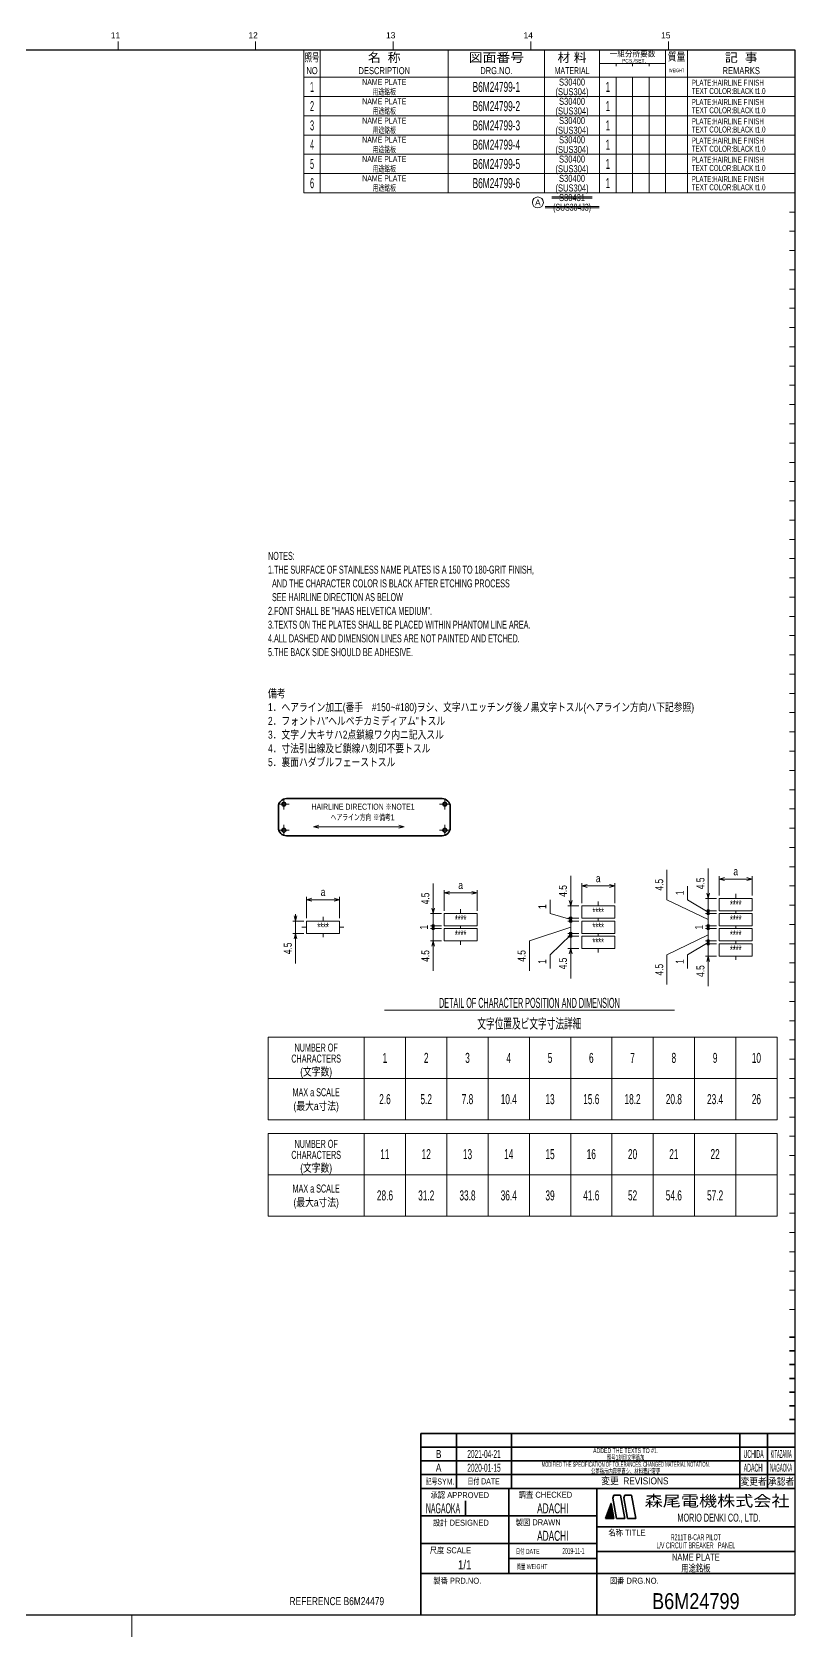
# Model space of a CAD drawing. Header units: millimetres. Extents: x 10 to 832, y 7 to 590.
# Drawn here: x 554 to 832, y 7 to 590 of the extents above; entities that cross this region are included whole.
import ezdxf
from ezdxf.enums import TextEntityAlignment as Align

# ---------------------------------------------------------------- set-up
doc = ezdxf.new("R2010")
doc.units = ezdxf.units.MM
doc.linetypes.add('DASHDOT', pattern=[25.3, 12.7, -6.3, 0, -6.3])
doc.linetypes.add('DIVIDE', pattern=[31.6, 12.7, -6.3, 0, -6.3, 0, -6.3])
for name, color, linetype in [('GR1_05', 7, 'Continuous'), ('図面枠B6M', 7, 'Continuous'), ('表題、部品表_01', 7, 'Continuous'), ('表題、部品表_02', 7, 'Continuous'), ('表題、部品表_03', 7, 'Continuous')]:
    doc.layers.add(name, color=color, linetype=linetype)
doc.styles.add('HG丸ｺﾞｼｯｸM-PRO', font='')
doc.styles.get('HG丸ｺﾞｼｯｸM-PRO').set_extended_font_data('HG丸ｺﾞｼｯｸM-PRO')

# ---------------------------------------------------------------- blocks, each defined once
blk = doc.blocks.new('BLKF023')
at = {"layer": '図面枠B6M', "color": 2, "linetype": 'Continuous', "lineweight": 25}
for p, q in [((35.5, 584), (831.5, 584)), ((831.5, 584), (831.5, 15)), ((9.5, 15), (831.5, 15))]:
    blk.add_line(p, q, dxfattribs=at)
at = {"layer": '図面枠B6M', "color": 4, "linetype": 'Continuous', "lineweight": 13}
for p, q in [((585.5, 587), (585.5, 584)), ((635.5, 587), (635.5, 584)), ((685.5, 587), (685.5, 584)), ((735.5, 587), (735.5, 584)), ((785.5, 587), (785.5, 584)), ((829.5, 567), (831.5, 567)), ((829.5, 560), (831.5, 560)), ((829.5, 553), (831.5, 553)), ((829.5, 546), (831.5, 546)), ((829.5, 539), (831.5, 539)), ((829.5, 532), (831.5, 532)), ((829.5, 525), (831.5, 525)), ((829.5, 518), (831.5, 518)), ((829.5, 511), (831.5, 511)), ((829.5, 504), (831.5, 504)), ((829.5, 497), (831.5, 497)), ((829.5, 490), (831.5, 490)), ((829.5, 483), (831.5, 483)), ((829.5, 476), (831.5, 476)), ((829.5, 469), (831.5, 469)), ((829.5, 462), (831.5, 462)), ((829.5, 455), (831.5, 455)), ((829.5, 448), (831.5, 448)), ((829.5, 441), (831.5, 441)), ((829.5, 434), (831.5, 434)), ((829.5, 427), (831.5, 427)), ((829.5, 420), (831.5, 420)), ((829.5, 413), (831.5, 413)), ((829.5, 406), (831.5, 406)), ((829.5, 399), (831.5, 399)), ((829.5, 392), (831.5, 392)), ((829.5, 385), (831.5, 385)), ((829.5, 378), (831.5, 378)), ((829.5, 371), (831.5, 371)), ((829.5, 364), (831.5, 364)), ((829.5, 357), (831.5, 357)), ((829.5, 350), (831.5, 350)), ((829.5, 343), (831.5, 343)), ((829.5, 336), (831.5, 336)), ((829.5, 329), (831.5, 329)), ((829.5, 322), (831.5, 322)), ((829.5, 315), (831.5, 315)), ((829.5, 308), (831.5, 308)), ((829.5, 301), (831.5, 301)), ((829.5, 294), (831.5, 294)), ((829.5, 287), (831.5, 287)), ((829.5, 280), (831.5, 280)), ((829.5, 273), (831.5, 273)), ((829.5, 266), (831.5, 266)), ((829.5, 259), (831.5, 259)), ((829.5, 252), (831.5, 252)), ((829.5, 245), (831.5, 245)), ((829.5, 238), (831.5, 238)), ((829.5, 231), (831.5, 231)), ((829.5, 224), (831.5, 224)), ((829.5, 217), (831.5, 217)), ((829.5, 210), (831.5, 210)), ((829.5, 203), (831.5, 203)), ((829.5, 196), (831.5, 196)), ((829.5, 189), (831.5, 189)), ((829.5, 182), (831.5, 182)), ((829.5, 175), (831.5, 175)), ((829.5, 168), (831.5, 168)), ((829.5, 161), (831.5, 161)), ((829.5, 154), (831.5, 154)), ((829.5, 147), (831.5, 147)), ((829.5, 140), (831.5, 140)), ((829.5, 133), (831.5, 133)), ((829.5, 126), (831.5, 126)), ((590.5, 7), (590.5, 15))]:
    blk.add_line(p, q, dxfattribs=at)
at = {"layer": '図面枠B6M', "color": 3, "linetype": 'Continuous', "lineweight": 35}
for p, q in [((831.5, 116), (829.5, 116)), ((831.5, 111), (829.5, 111)), ((831.5, 106), (829.5, 106)), ((831.5, 101), (829.5, 101)), ((831.5, 96), (829.5, 96)), ((831.5, 91), (829.5, 91)), ((831.5, 86), (829.5, 86)), ((695.5, 81), (831.5, 81)), ((695.5, 81), (695.5, 15)), ((695.5, 76), (831.5, 76)), ((708.5, 81), (708.5, 61)), ((728.5, 61), (728.5, 81)), ((811.5, 81), (811.5, 61)), ((821.5, 81), (821.5, 61)), ((695.5, 71), (831.5, 71)), ((695.5, 66), (831.5, 66)), ((695.5, 61), (831.5, 61)), ((727.5, 61), (727.5, 30)), ((759.5, 61), (759.5, 15)), ((765.34, 57.4), (765.73, 58.5)), ((765.73, 58.5), (768.14, 58.5)), ((769.64, 50), (768.14, 58.5)), ((769.68, 58.5), (769.32, 57.51)), ((769.68, 58.5), (772.14, 58.5)), ((773.64, 50), (772.14, 58.5)), ((711.73, 56.5), (711.73, 51)), ((762.64, 50), (764.66, 55.55)), ((762.66, 50), (765.19, 52.53)), ((762.71, 50.19), (765.17, 52.65)), ((762.79, 50.41), (765.15, 52.77)), ((762.87, 50.64), (765.13, 52.89)), ((762.95, 50.86), (765.11, 53.01)), ((763.04, 51.08), (765.09, 53.13)), ((763.12, 51.3), (765.07, 53.25)), ((763.2, 51.53), (765.05, 53.37)), ((763.28, 51.75), (765.02, 53.49)), ((763.36, 51.97), (765, 53.61)), ((763.44, 52.19), (764.98, 53.73)), ((763.52, 52.42), (764.96, 53.86)), ((763.6, 52.64), (764.94, 53.98)), ((763.68, 52.86), (764.92, 54.1)), ((763.76, 53.08), (764.9, 54.22)), ((763.84, 53.31), (764.88, 54.34)), ((763.93, 53.53), (764.85, 54.46)), ((764.01, 53.75), (764.83, 54.58)), ((764.09, 53.97), (764.81, 54.7)), ((764.17, 54.19), (764.79, 54.82)), ((764.25, 54.42), (764.77, 54.94)), ((764.33, 54.64), (764.75, 55.06)), ((764.41, 54.86), (764.73, 55.18)), ((764.49, 55.08), (764.71, 55.3)), ((764.57, 55.31), (764.68, 55.42)), ((764.65, 55.53), (764.66, 55.54)), ((765.64, 50), (764.66, 55.55)), ((766.64, 50), (765.34, 57.4)), ((770.64, 50), (769.32, 57.51)), ((695.5, 51), (759.5, 51)), ((759.5, 47), (831.5, 47)), ((762.64, 50), (765.64, 50)), ((762.8, 50), (765.21, 52.41)), ((762.94, 50), (765.24, 52.29)), ((763.08, 50), (765.26, 52.17)), ((763.22, 50), (765.28, 52.05)), ((763.36, 50), (765.3, 51.93)), ((763.51, 50), (765.32, 51.81)), ((763.65, 50), (765.34, 51.69)), ((763.79, 50), (765.36, 51.57)), ((763.93, 50), (765.38, 51.45)), ((764.07, 50), (765.41, 51.33)), ((764.21, 50), (765.43, 51.21)), ((764.35, 50), (765.45, 51.09)), ((764.5, 50), (765.47, 50.97)), ((764.64, 50), (765.49, 50.85)), ((764.78, 50), (765.51, 50.73)), ((764.92, 50), (765.53, 50.61)), ((765.06, 50), (765.55, 50.49)), ((765.2, 50), (765.58, 50.37)), ((765.34, 50), (765.6, 50.25)), ((765.49, 50), (765.62, 50.13)), ((765.63, 50), (765.64, 50.01)), ((766.64, 50), (769.64, 50)), ((770.64, 50), (773.64, 50)), ((695.5, 41), (759.5, 41)), ((727.5, 35.5), (759.5, 35.5)), ((759.5, 38), (831.5, 38)), ((695.5, 30), (831.5, 30))]:
    blk.add_line(p, q, dxfattribs=at)
at = {"layer": '図面枠B6M', "color": 4, "linetype": 'Continuous', "lineweight": 13, "style": 'HG丸ｺﾞｼｯｸM-PRO', "width": 1.003994}
for s, p in [('11', (582.9, 587.45)), ('12', (632.9, 587.45)), ('13', (682.9, 587.45)), ('14', (732.9, 587.45)), ('15', (782.9, 587.45))]:
    blk.add_text(s, height=2.255, dxfattribs=at).set_placement(p, align=Align.BOTTOM_LEFT)
at = {"layer": '図面枠B6M', "color": 4, "linetype": 'Continuous', "lineweight": 13, "style": 'HG丸ｺﾞｼｯｸM-PRO'}
for s, height, width, p in [('記号SYM.', 2.182, 0.69227, (702.53, 63.49)), ('日付 DATE', 2.182, 0.692507, (718.37, 63.58)), ('変更  REVISIONS', 2.5455, 0.887352, (773.35, 63.72)), ('変更者', 2.545, 0.887717, (816.5, 63.5)), ('承認者', 2.545, 0.887717, (826.5, 63.5)), ('承認 APPROVED', 2.1818, 0.863151, (709.71, 58.54)), ('調査 CHECKED', 2.182, 0.863174, (740.84, 58.67)), ('設計 DESIGNED', 2.1818, 0.862613, (710.11, 48.51)), ('製図 DRAWN', 2.182, 0.863099, (738.2, 48.65)), ('名称 TITLE', 2.182, 0.862489, (770.47, 44.87)), ('尺度 SCALE', 2.182, 0.862581, (706.28, 38.49)), ('日付 DATE', 1.818, 0.618255, (734.38, 38.09)), ('質量 WEIGHT', 1.818, 0.618812, (735.96, 32.55)), ('製番 PRD.NO.', 2.182, 0.863299, (708.79, 27.41)), ('図番 DRG.NO.', 2.182, 0.863083, (773.12, 27.42))]:
    blk.add_text(s, height=height, dxfattribs=dict(at, width=width)).set_placement(p, align=Align.MIDDLE_CENTER)
at = {"layer": '図面枠B6M', "color": 2, "linetype": 'Continuous', "lineweight": 25, "style": 'HG丸ｺﾞｼｯｸM-PRO', "width": 1.206081}
blk.add_text('森尾電機株式会社', height=4, dxfattribs=at).set_placement((803.22, 56.43), align=Align.MIDDLE_CENTER)
at = {"layer": '図面枠B6M', "color": 3, "linetype": 'Continuous', "lineweight": 35, "style": 'HG丸ｺﾞｼｯｸM-PRO', "width": 0.652197}
blk.add_text('MORIO DENKI CO., LTD.', height=2.9091, dxfattribs=at).set_placement((803.88, 50.36), align=Align.MIDDLE_CENTER)
blk = doc.blocks.new('BLKF024')
at = {"layer": '図面枠B6M', "color": 3, "linetype": 'Continuous', "lineweight": 35, "style": 'HG丸ｺﾞｼｯｸM-PRO'}
for s, height, width, p in [('B', 2.91, 0.78204, (702, 73.5)), ('2021-04-21', 2.909, 0.488281, (718.5, 73.5)), ('MODIFIED THE SPECIFICATION OF TOLERANCES. CHANGED MATERIAL NOTATION.', 1.8182, 0.497766, (770, 69.75)), ('ADDED THE TEXTS TO #1.', 1.8182, 0.617804, (770, 74.75)), ('UCHIDA', 2.909, 0.3908, (816.5, 73.5)), ('KITAZAWA', 2.909, 0.308644, (826.5, 73.5)), ('A', 2.91, 0.782973, (702, 68.5)), ('2020-01-15', 2.909, 0.488281, (718.5, 68.5)), ('ADACHI', 2.909, 0.39045, (816.5, 68.5)), ('NAGAOKA', 2.909, 0.334453, (826.5, 68.5)), ('NAGAOKA', 3.636, 0.414524, (703.61, 53.75)), ('ADACHI', 3.636, 0.619335, (743.5, 53.75)), ('ADACHI', 3.636, 0.619335, (743.5, 43.75)), ('L/V CIRCUIT BREAKER\u3000PANEL', 2.1818, 0.522183, (795.5, 40.25)), ('R211T B-CAR PILOT', 2.1818, 0.522123, (795.5, 43.25)), ('1/1', 3.273, 0.80628, (711.5, 33.25)), ('2019-11-1', 2.182, 0.482367, (751, 38.25)), ('NAME PLATE', 2.545, 0.742249, (795.5, 36)), ('B6M24799', 5.818, 0.845653, (795.5, 20))]:
    blk.add_text(s, height=height, dxfattribs=dict(at, width=width)).set_placement(p, align=Align.MIDDLE_CENTER)
blk = doc.blocks.new('BLKF025')
at = {"layer": '表題、部品表_02', "color": 4, "linetype": 'Continuous', "lineweight": 13}
for p, q in [((653, 574), (653, 567)), ((653, 574), (831.5, 574)), ((659, 574), (659, 567)), ((705.5, 574), (705.5, 567)), ((740.5, 574), (740.5, 567)), ((760.5, 574), (760.5, 567)), ((766.5, 574), (766.5, 567)), ((772.5, 574), (772.5, 567)), ((778.5, 567), (778.5, 574)), ((784.5, 574), (784.5, 567)), ((792.5, 574), (792.5, 567)), ((831.5, 574), (831.5, 567)), ((653, 567), (831.5, 567))]:
    blk.add_line(p, q, dxfattribs=at)
blk = doc.blocks.new('BLKF027')
at = {"layer": '表題、部品表_02', "color": 4, "linetype": 'Continuous', "lineweight": 13}
for p, q in [((653, 567), (653, 560)), ((653, 567), (831.5, 567)), ((659, 567), (659, 560)), ((705.5, 567), (705.5, 560)), ((740.5, 567), (740.5, 560)), ((760.5, 567), (760.5, 560)), ((766.5, 567), (766.5, 560)), ((772.5, 567), (772.5, 560)), ((778.5, 560), (778.5, 567)), ((784.5, 567), (784.5, 560)), ((792.5, 567), (792.5, 560)), ((831.5, 567), (831.5, 560)), ((653, 560), (831.5, 560))]:
    blk.add_line(p, q, dxfattribs=at)
blk = doc.blocks.new('BLKF030')
at = {"layer": '表題、部品表_01', "color": 4, "linetype": 'Continuous', "lineweight": 13}
for p, q in [((653, 584), (653, 574)), ((653, 584), (831.5, 584)), ((659, 584), (659, 574)), ((705.5, 584), (705.5, 574)), ((740.5, 584), (740.5, 574)), ((760.5, 584), (760.5, 574)), ((784.5, 584), (784.5, 574)), ((792.5, 584), (792.5, 574)), ((831.5, 584), (831.5, 574)), ((760.5, 579), (784.5, 579)), ((766.5, 578), (766.5, 579)), ((772.5, 579), (772.5, 578)), ((778.5, 579), (778.5, 578)), ((653, 574), (831.5, 574))]:
    blk.add_line(p, q, dxfattribs=at)
at = {"layer": '表題、部品表_01', "color": 3, "linetype": 'Continuous', "lineweight": 35, "style": 'HG丸ｺﾞｼｯｸM-PRO'}
for s, height, width, p in [('一組分所要数', 2.036, 0.966638, (772.5, 582.5)), ('照号', 2.909, 0.651535, (656, 581.2)), ('NO', 2.545, 0.740841, (656, 576.4)), ('DESCRIPTION', 2.5455, 0.741365, (682.25, 576.4)), ('名  称', 3.273, 1.042426, (682.25, 581.2)), ('図面番号', 3.273, 1.127518, (723, 581.2)), ('DRG.NO.', 2.545, 0.741189, (723, 576.4)), ('材 料', 3.273, 1.042439, (750.5, 581.2)), ('MATERIAL', 2.545, 0.594756, (750.5, 576.4)), ('PCS./SET.', 1.309, 0.862935, (773, 580)), ('質量', 2.909, 0.781842, (788.5, 581.5)), ('REMARKS', 2.545, 0.742803, (812, 576.4)), ('記  事', 3.273, 1.042426, (812, 581.2)), ('WEIGHT', 1.309, 0.635507, (788.5, 576.5))]:
    blk.add_text(s, height=height, dxfattribs=dict(at, width=width)).set_placement(p, align=Align.MIDDLE_CENTER)
blk = doc.blocks.new('BLKF029')
at = {"layer": '表題、部品表_01', "color": 3, "linetype": 'Continuous', "lineweight": 13}
blk.add_blockref('BLKF030', (0, 0), dxfattribs=at)
blk = doc.blocks.new('BLKF148')
at = {"layer": '表題、部品表_01', "color": 4, "linetype": 'DASHDOT', "lineweight": 13}
for p, q in [((647.7, 309.75), (643.8, 309.75)), ((645.75, 307.8), (645.75, 311.7)), ((706.2, 309.75), (702.3, 309.75)), ((704.25, 307.8), (704.25, 311.7)), ((647.7, 300.25), (643.8, 300.25)), ((645.75, 298.3), (645.75, 302.2)), ((706.2, 300.25), (702.3, 300.25)), ((704.25, 298.3), (704.25, 302.2))]:
    blk.add_line(p, q, dxfattribs=at)
at = {"layer": '表題、部品表_01', "color": 3, "linetype": 'Continuous', "lineweight": 35}
for p, q in [((703.25, 311.75), (646.75, 311.75)), ((643.75, 301.25), (643.75, 308.75)), ((706.25, 301.25), (706.25, 308.75)), ((703.25, 298.25), (646.75, 298.25))]:
    blk.add_line(p, q, dxfattribs=at)
for centre in [(645.75, 309.75), (704.25, 309.75), (645.75, 300.25), (704.25, 300.25)]:
    blk.add_circle(centre, 0.7, dxfattribs=at)
for centre, start, end in [((646.75, 308.75), 90, 180), ((703.25, 308.75), 0, 90), ((646.75, 301.25), 180, 270), ((703.25, 301.25), 270, 0)]:
    blk.add_arc(centre, 3, start, end, dxfattribs=at)
blk = doc.blocks.new('FXTIP_ARROW_S')
at = {"color": 0, "linetype": 'Continuous', "lineweight": -2}
for q in [(-1, 0), (-0.97, 0.26), (-0.97, -0.26)]:
    blk.add_line((0, 0), q, dxfattribs=at)
blk = doc.blocks.new('FXTIP_ARROW_E')
at = {"color": 0, "linetype": 'Continuous', "lineweight": -2}
for q in [(-1, 0), (-0.97, 0.26), (-0.97, -0.26)]:
    blk.add_line((0, 0), q, dxfattribs=at)
blk = doc.blocks.new('BLKF150')
at = {"layer": '表題、部品表_01', "color": 4, "linetype": 'DIVIDE', "lineweight": 13}
for p, q in [((654, 267.25), (666, 267.25)), ((654, 262.75), (654, 267.25)), ((666, 262.75), (654, 262.75)), ((666, 267.25), (666, 262.75))]:
    blk.add_line(p, q, dxfattribs=at)
blk = doc.blocks.new('BLKF149')
at = {"layer": '表題、部品表_01', "color": 4, "linetype": 'DASHDOT', "lineweight": 13}
for p, q in [((660, 268.76), (660, 267.25)), ((654, 265), (652.26, 265)), ((660, 262.75), (660, 261.37)), ((667.53, 265), (666, 265))]:
    blk.add_line(p, q, dxfattribs=at)
at = {"layer": '表題、部品表_01', "color": 4, "linetype": 'DIVIDE', "lineweight": 13}
blk.add_blockref('BLKF150', (0, 0), dxfattribs=at)
blk = doc.blocks.new('BLKF152')
at = {"layer": '表題、部品表_01', "color": 4, "linetype": 'DIVIDE', "lineweight": 13}
for p, q in [((716, 270), (704, 270)), ((704, 270), (704, 265.5)), ((716, 265.5), (716, 270)), ((704, 265.5), (716, 265.5)), ((704, 264.5), (716, 264.5)), ((704, 264.5), (704, 260)), ((716, 260), (716, 264.5)), ((704, 260), (716, 260))]:
    blk.add_line(p, q, dxfattribs=at)
at = {"layer": '表題、部品表_01', "color": 4, "linetype": 'DASHDOT', "lineweight": 13}
for p, q in [((710, 271.59), (710, 270)), ((710, 265.5), (710, 264.5)), ((710, 260), (710, 258.59))]:
    blk.add_line(p, q, dxfattribs=at)
blk = doc.blocks.new('BLKF151')
at = {"layer": '表題、部品表_01', "color": 4, "linetype": 'DIVIDE', "lineweight": 13}
blk.add_blockref('BLKF152', (0, 0), dxfattribs=at)
at = {"layer": '表題、部品表_01', "color": 3, "linetype": 'Continuous', "lineweight": 35, "style": 'HG丸ｺﾞｼｯｸM-PRO', "width": 0.594076}
for p in [(710, 267.75), (710, 262.25)]:
    blk.add_text('****', height=3.273, dxfattribs=at).set_placement(p, align=Align.MIDDLE_CENTER)
blk = doc.blocks.new('FXTIP_BLACKDOT_E')
at = {"color": 0, "linetype": 'Continuous', "lineweight": -2}
blk.add_line((0, 0), (-1, 0), dxfattribs=at)
at = {"color": 0, "linetype": 'Continuous', "lineweight": -2, "const_width": 0.25}
blk.add_lwpolyline([(-0.125, 0, 1), (0.125, 0, 1)], format="xyb", close=True, dxfattribs=at)
at = {"color": 0, "linetype": 'Continuous', "lineweight": -2}
blk.add_circle((0, 0), 0.25, dxfattribs=at)
blk = doc.blocks.new('BLKF154')
at = {"layer": '表題、部品表_01', "color": 4, "linetype": 'DASHDOT', "lineweight": 13}
for p, q in [((760, 274.34), (760, 272.75)), ((760, 268.25), (760, 267.25)), ((760, 262.75), (760, 261.75)), ((760, 257.25), (760, 255.84))]:
    blk.add_line(p, q, dxfattribs=at)
at = {"layer": '表題、部品表_01', "color": 4, "linetype": 'DIVIDE', "lineweight": 13}
for p, q in [((766, 272.75), (754, 272.75)), ((754, 272.75), (754, 268.25)), ((766, 268.25), (766, 272.75)), ((754, 268.25), (766, 268.25)), ((754, 267.25), (766, 267.25)), ((754, 267.25), (754, 262.75)), ((754, 262.75), (766, 262.75)), ((766, 262.75), (766, 267.25)), ((754, 261.75), (766, 261.75)), ((754, 261.75), (754, 257.25)), ((754, 257.25), (766, 257.25)), ((766, 257.25), (766, 261.75))]:
    blk.add_line(p, q, dxfattribs=at)
blk = doc.blocks.new('BLKF153')
at = {"layer": '表題、部品表_01', "color": 4, "linetype": 'DIVIDE', "lineweight": 13}
blk.add_blockref('BLKF154', (0, 0), dxfattribs=at)
at = {"layer": '表題、部品表_01', "color": 3, "linetype": 'Continuous', "lineweight": 35, "style": 'HG丸ｺﾞｼｯｸM-PRO', "width": 0.594076}
for p in [(760, 270.5), (760, 265), (760, 259.5)]:
    blk.add_text('****', height=3.273, dxfattribs=at).set_placement(p, align=Align.MIDDLE_CENTER)
blk = doc.blocks.new('BLKF156')
at = {"layer": '表題、部品表_01', "color": 4, "linetype": 'DIVIDE', "lineweight": 13}
for p, q in [((816, 275.5), (804, 275.5)), ((804, 275.5), (804, 271)), ((816, 271), (816, 275.5)), ((804, 271), (816, 271)), ((804, 270), (816, 270)), ((804, 270), (804, 265.5)), ((816, 265.5), (816, 270)), ((804, 265.5), (816, 265.5)), ((804, 264.5), (816, 264.5)), ((804, 264.5), (804, 260)), ((816, 260), (816, 264.5)), ((804, 260), (816, 260)), ((804, 259), (816, 259)), ((804, 259), (804, 254.5)), ((816, 254.5), (816, 259)), ((804, 254.5), (816, 254.5))]:
    blk.add_line(p, q, dxfattribs=at)
at = {"layer": '表題、部品表_01', "color": 4, "linetype": 'DASHDOT', "lineweight": 13}
for p, q in [((810, 277.09), (810, 275.5)), ((810, 271), (810, 270)), ((810, 265.5), (810, 264.5)), ((810, 260), (810, 259)), ((810, 254.5), (810, 253.09))]:
    blk.add_line(p, q, dxfattribs=at)
blk = doc.blocks.new('BLKF155')
at = {"layer": '表題、部品表_01', "color": 4, "linetype": 'DIVIDE', "lineweight": 13}
blk.add_blockref('BLKF156', (0, 0), dxfattribs=at)
at = {"layer": '表題、部品表_01', "color": 3, "linetype": 'Continuous', "lineweight": 35, "style": 'HG丸ｺﾞｼｯｸM-PRO', "width": 0.594076}
for p in [(810, 273.25), (810, 267.75), (810, 262.25), (810, 256.75)]:
    blk.add_text('****', height=3.273, dxfattribs=at).set_placement(p, align=Align.MIDDLE_CENTER)
blk = doc.blocks.new('BLKF157')
at = {"layer": '表題、部品表_01', "color": 4, "linetype": 'Continuous', "lineweight": 13}
for p, q in [((640, 225), (825, 225)), ((640, 225), (640, 195)), ((675, 225), (675, 195)), ((690, 225), (690, 195)), ((705, 225), (705, 195)), ((720, 225), (720, 195)), ((735, 225), (735, 195)), ((750, 225), (750, 195)), ((765, 225), (765, 195)), ((780, 225), (780, 195)), ((795, 225), (795, 195)), ((810, 225), (810, 195)), ((825, 225), (825, 195)), ((640, 210), (825, 210)), ((640, 195), (825, 195))]:
    blk.add_line(p, q, dxfattribs=at)
at = {"layer": '表題、部品表_01', "color": 3, "linetype": 'Continuous', "lineweight": 35, "style": 'HG丸ｺﾞｼｯｸM-PRO'}
for s, height, width, p in [('NUMBER OF', 2.909, 0.652209, (657.5, 221.25)), ('CHARACTERS', 2.909, 0.652208, (657.5, 217.25)), ('(文字数)', 2.909, 0.781847, (657.5, 212.5)), ('MAX a SCALE', 2.9091, 0.651872, (657.5, 205)), ('(最大a寸法)', 2.909, 0.781984, (657.5, 200))]:
    blk.add_text(s, height=height, dxfattribs=dict(at, width=width)).set_placement(p, align=Align.MIDDLE_CENTER)
blk = doc.blocks.new('BLKF158')
at = {"layer": '表題、部品表_01', "color": 4, "linetype": 'Continuous', "lineweight": 13}
for p, q in [((640, 190), (825, 190)), ((640, 190), (640, 160)), ((675, 190), (675, 160)), ((690, 190), (690, 160)), ((705, 190), (705, 160)), ((720, 190), (720, 160)), ((735, 190), (735, 160)), ((750, 190), (750, 160)), ((765, 190), (765, 160)), ((780, 190), (780, 160)), ((795, 190), (795, 160)), ((810, 190), (810, 160)), ((825, 190), (825, 160)), ((640, 175), (825, 175)), ((640, 160), (825, 160))]:
    blk.add_line(p, q, dxfattribs=at)
at = {"layer": '表題、部品表_01', "color": 3, "linetype": 'Continuous', "lineweight": 35, "style": 'HG丸ｺﾞｼｯｸM-PRO'}
for s, height, width, p in [('NUMBER OF', 2.909, 0.652209, (657.5, 186.25)), ('CHARACTERS', 2.909, 0.652208, (657.5, 182.25)), ('(文字数)', 2.909, 0.781847, (657.5, 177.5)), ('MAX a SCALE', 2.9091, 0.651872, (657.5, 170)), ('(最大a寸法)', 2.909, 0.781984, (657.5, 165))]:
    blk.add_text(s, height=height, dxfattribs=dict(at, width=width)).set_placement(p, align=Align.MIDDLE_CENTER)
blk = doc.blocks.new('BLKF159')
at = {"layer": '表題、部品表_02', "color": 4, "linetype": 'Continuous', "lineweight": 13}
for p, q in [((653, 560), (653, 553)), ((653, 560), (831.5, 560)), ((659, 560), (659, 553)), ((705.5, 560), (705.5, 553)), ((740.5, 560), (740.5, 553)), ((760.5, 560), (760.5, 553)), ((766.5, 560), (766.5, 553)), ((772.5, 560), (772.5, 553)), ((778.5, 553), (778.5, 560)), ((784.5, 560), (784.5, 553)), ((792.5, 560), (792.5, 553)), ((831.5, 560), (831.5, 553)), ((653, 553), (831.5, 553))]:
    blk.add_line(p, q, dxfattribs=at)
blk = doc.blocks.new('BLKF161')
at = {"layer": '表題、部品表_02', "color": 4, "linetype": 'Continuous', "lineweight": 13}
for p, q in [((653, 553), (653, 546)), ((653, 553), (831.5, 553)), ((659, 553), (659, 546)), ((705.5, 553), (705.5, 546)), ((740.5, 553), (740.5, 546)), ((760.5, 553), (760.5, 546)), ((766.5, 553), (766.5, 546)), ((772.5, 553), (772.5, 546)), ((778.5, 546), (778.5, 553)), ((784.5, 553), (784.5, 546)), ((792.5, 553), (792.5, 546)), ((831.5, 553), (831.5, 546)), ((653, 546), (831.5, 546))]:
    blk.add_line(p, q, dxfattribs=at)
blk = doc.blocks.new('BLKF163')
at = {"layer": '表題、部品表_02', "color": 4, "linetype": 'Continuous', "lineweight": 13}
for p, q in [((653, 546), (653, 539)), ((653, 546), (831.5, 546)), ((659, 546), (659, 539)), ((705.5, 546), (705.5, 539)), ((740.5, 546), (740.5, 539)), ((760.5, 546), (760.5, 539)), ((766.5, 546), (766.5, 539)), ((772.5, 546), (772.5, 539)), ((778.5, 539), (778.5, 546)), ((784.5, 546), (784.5, 539)), ((792.5, 546), (792.5, 539)), ((831.5, 546), (831.5, 539)), ((653, 539), (831.5, 539))]:
    blk.add_line(p, q, dxfattribs=at)
blk = doc.blocks.new('BLKF165')
at = {"layer": '表題、部品表_02', "color": 4, "linetype": 'Continuous', "lineweight": 13}
for p, q in [((653, 539), (653, 532)), ((653, 539), (831.5, 539)), ((659, 539), (659, 532)), ((705.5, 539), (705.5, 532)), ((740.5, 539), (740.5, 532)), ((760.5, 539), (760.5, 532)), ((766.5, 539), (766.5, 532)), ((772.5, 539), (772.5, 532)), ((778.5, 532), (778.5, 539)), ((784.5, 539), (784.5, 532)), ((792.5, 539), (792.5, 532)), ((831.5, 539), (831.5, 532)), ((653, 532), (831.5, 532))]:
    blk.add_line(p, q, dxfattribs=at)
blk = doc.blocks.new('BLKF167')
at = {"layer": 'GR1_05', "color": 4, "linetype": 'Continuous', "lineweight": 13}
for p, q in [((740.7, 527), (760.3, 527)), ((740.7, 526.5), (760.3, 526.5)), ((743.15, 530.5), (757.85, 530.5)), ((743.15, 530), (757.85, 530))]:
    blk.add_line(p, q, dxfattribs=at)
at = {"layer": 'GR1_05', "color": 3, "linetype": 'Continuous', "lineweight": 35, "style": 'HG丸ｺﾞｼｯｸM-PRO'}
for s, width, p in [('S30431', 0.740904, (750.5, 530.25)), ('(SUS304J3)', 0.593559, (750.5, 526.75))]:
    blk.add_text(s, height=2.545, dxfattribs=dict(at, width=width)).set_placement(p, align=Align.MIDDLE_CENTER)
blk = doc.blocks.new('BLKF168')
at = {"layer": 'GR1_05', "color": 4, "linetype": 'Continuous', "lineweight": 13}
blk.add_circle((738.07, 528.48), 2, dxfattribs=at)
at = {"layer": 'GR1_05', "color": 4, "linetype": 'Continuous', "lineweight": 13, "style": 'HG丸ｺﾞｼｯｸM-PRO', "width": 1.042301}
blk.add_text('A', height=2.18, dxfattribs=at).set_placement((738.07, 528.48), align=Align.MIDDLE_CENTER)

msp = doc.modelspace()

# ---------------------------------------------------------------- linework, layer by layer
at = {"layer": '表題、部品表_01', "color": 4, "linetype": 'Continuous', "lineweight": 13}
for p, q in [((689.52, 301.55), (656.51, 301.55)), ((785, 275), (785, 285.88)), ((800, 275.5), (800, 286.38)), ((700, 270), (700, 280.88)), ((750, 272.75), (750, 283.63)), ((754, 273.75), (754, 281)), ((766, 273.75), (766, 281)), ((804, 276.5), (804, 283.5)), ((804, 282.5), (816, 282.5)), ((816, 276.5), (816, 283.5)), ((654, 268.25), (654, 276)), ((654, 275), (666, 275)), ((666, 268.25), (666, 276)), ((704, 271), (704, 278.5)), ((704, 277.5), (716, 277.5)), ((716, 271), (716, 278.5)), ((742.5, 270), (742.5, 274.96)), ((754, 280), (766, 280)), ((800, 267.75), (785, 275)), ((792.5, 275), (792.5, 279.96)), ((800, 270.5), (792.5, 275)), ((803, 275.5), (799, 275.5)), ((800, 271), (800, 275.5)), ((650, 267.25), (650, 269.75)), ((703, 270), (699, 270)), ((700, 265.5), (700, 270)), ((750, 267.75), (742.5, 270)), ((753, 272.75), (749, 272.75)), ((750, 268.25), (750, 272.75)), ((803, 271), (799, 271)), ((803, 270), (799, 270)), ((800, 270), (800, 271)), ((800, 265.5), (800, 270)), ((653, 267.25), (649, 267.25)), ((653, 262.75), (649, 262.75)), ((650, 262.75), (650, 267.25)), ((650, 251.87), (650, 262.75)), ((703, 265.5), (699, 265.5)), ((703, 264.5), (699, 264.5)), ((700, 264.5), (700, 265.5)), ((700, 260), (700, 264.5)), ((750, 265), (735, 260)), ((753, 268.25), (749, 268.25)), ((753, 267.25), (749, 267.25)), ((753, 262.75), (749, 262.75)), ((750, 267.25), (750, 268.25)), ((750, 262.75), (750, 267.25)), ((750, 261.75), (750, 262.75)), ((803, 265.5), (799, 265.5)), ((803, 264.5), (799, 264.5)), ((800, 264.5), (800, 265.5)), ((800, 260), (800, 264.5)), ((703, 260), (699, 260)), ((700, 249.12), (700, 260)), ((735, 260), (735, 249.12)), ((750, 262.25), (742.5, 255)), ((753, 261.75), (749, 261.75)), ((753, 257.25), (749, 257.25)), ((750, 257.25), (750, 261.75)), ((750, 246.37), (750, 257.25)), ((800, 262.25), (785, 255)), ((800, 259.5), (792.5, 255)), ((803, 260), (799, 260)), ((803, 259), (799, 259)), ((800, 259), (800, 260)), ((800, 254.5), (800, 259)), ((742.5, 255), (742.5, 250.04)), ((785, 255), (785, 244.12)), ((792.5, 255), (792.5, 250.04)), ((803, 254.5), (799, 254.5)), ((800, 243.62), (800, 254.5)), ((682.3, 234.8), (787.7, 234.8))]:
    msp.add_line(p, q, dxfattribs=at)

# ---------------------------------------------------------------- block references
at = {"layer": 'GR1_05', "color": 4, "linetype": 'Continuous', "lineweight": 13}
for name in ['BLKF167', 'BLKF168']:
    msp.add_blockref(name, (0, 0), dxfattribs=at)
at = {"layer": '図面枠B6M', "color": 4, "linetype": 'Continuous', "lineweight": 13}
msp.add_blockref('BLKF023', (0, 0), dxfattribs=at)
at = {"layer": '図面枠B6M', "color": 3, "linetype": 'Continuous', "lineweight": 35}
msp.add_blockref('BLKF024', (0, 0), dxfattribs=at)
at = {"layer": '表題、部品表_01', "color": 3, "linetype": 'Continuous', "lineweight": 13}
msp.add_blockref('BLKF029', (0, 0), dxfattribs=at)
at = {"layer": '表題、部品表_01', "color": 3, "linetype": 'Continuous', "lineweight": 35}
for name in ['BLKF148', 'BLKF153', 'BLKF155', 'BLKF151']:
    msp.add_blockref(name, (0, 0), dxfattribs=at)
at = {"layer": '表題、部品表_01', "color": 4, "linetype": 'Continuous', "lineweight": 13, "xscale": 2, "yscale": 2}
for name, p, rotation in [('FXTIP_ARROW_E', (656.51, 301.55), 180), ('FXTIP_ARROW_S', (754, 280), 180), ('FXTIP_ARROW_E', (766, 280), 360), ('FXTIP_ARROW_S', (804, 282.5), 180), ('FXTIP_ARROW_E', (816, 282.5), 360), ('FXTIP_ARROW_S', (654, 275), 180), ('FXTIP_ARROW_E', (666, 275), 360), ('FXTIP_ARROW_S', (704, 277.5), 180), ('FXTIP_ARROW_E', (716, 277.5), 360), ('FXTIP_ARROW_S', (750, 272.75), 270), ('FXTIP_ARROW_S', (800, 275.5), 270), ('FXTIP_ARROW_S', (650, 267.25), 270), ('FXTIP_ARROW_S', (700, 270), 270), ('FXTIP_BLACKDOT_E', (750, 268.25), 90), ('FXTIP_BLACKDOT_E', (800, 271), 90), ('FXTIP_BLACKDOT_E', (800, 270), 90), ('FXTIP_ARROW_E', (650, 262.75), 90), ('FXTIP_BLACKDOT_E', (700, 265.5), 90), ('FXTIP_BLACKDOT_E', (700, 264.5), 90), ('FXTIP_BLACKDOT_E', (750, 267.25), 90), ('FXTIP_BLACKDOT_E', (750, 262.75), 90), ('FXTIP_BLACKDOT_E', (800, 265.5), 90), ('FXTIP_BLACKDOT_E', (800, 264.5), 90), ('FXTIP_ARROW_E', (700, 260), 90), ('FXTIP_ARROW_E', (750, 257.25), 90), ('FXTIP_BLACKDOT_E', (750, 261.75), 90), ('FXTIP_BLACKDOT_E', (800, 260), 90), ('FXTIP_BLACKDOT_E', (800, 259), 90), ('FXTIP_ARROW_E', (800, 254.5), 90)]:
    msp.add_blockref(name, p, dxfattribs=dict(at, rotation=rotation))
msp.add_blockref('FXTIP_ARROW_S', (689.52, 301.55), dxfattribs=at)
at = {"layer": '表題、部品表_01', "color": 4, "linetype": 'DASHDOT', "lineweight": 13}
msp.add_blockref('BLKF149', (0, 0), dxfattribs=at)
at = {"layer": '表題、部品表_01', "color": 4, "linetype": 'Continuous', "lineweight": 13}
for name in ['BLKF157', 'BLKF158']:
    msp.add_blockref(name, (0, 0), dxfattribs=at)
at = {"layer": '表題、部品表_02', "color": 4, "linetype": 'Continuous', "lineweight": 13}
for name in ['BLKF025', 'BLKF027', 'BLKF159', 'BLKF161', 'BLKF163', 'BLKF165']:
    msp.add_blockref(name, (0, 0), dxfattribs=at)

# ---------------------------------------------------------------- texts
at = {"layer": '図面枠B6M', "color": 3, "linetype": 'Continuous', "lineweight": 35, "style": 'HG丸ｺﾞｼｯｸM-PRO'}
for s, height, width, p in [('照号1刻印文字追加', 1.818, 0.619043, (770, 72.25)), ('公差指示内容見直シ、材料表記変更', 1.8182, 0.618958, (770, 67.25)), ('用途銘板', 2.545, 0.741121, (795.5, 32)), ('REFERENCE B6M24479', 2.9091, 0.783546, (665, 20))]:
    msp.add_text(s, height=height, dxfattribs=dict(at, width=width)).set_placement(p, align=Align.MIDDLE_CENTER)
at = {"layer": '表題、部品表_01', "color": 3, "linetype": 'Continuous', "lineweight": 35, "style": 'HG丸ｺﾞｼｯｸM-PRO'}
for s, height, width, p in [('NOTES:', 2.909, 0.651134, (640, 400)), ('1.THE SURFACE OF STAINLESS NAME PLATES IS A 150 TO 180-GRIT FINISH,', 2.9091, 0.651906, (640, 395)), ('  AND THE CHARACTER COLOR IS BLACK AFTER ETCHING PROCESS', 2.9091, 0.651822, (640, 390)), ('  SEE HAIRLINE DIRECTION AS BELOW', 2.9091, 0.6519, (640, 385)), ('2.FONT SHALL BE "HAAS HELVETICA MEDIUM".', 2.9091, 0.651802, (640, 380)), ('3.TEXTS ON THE PLATES SHALL BE PLACED WITHIN PHANTOM LINE AREA.', 2.9091, 0.651427, (640, 375)), ('4.ALL DASHED AND DIMENSION LINES ARE NOT PAINTED AND ETCHED.', 2.9091, 0.651815, (640, 370)), ('5.THE BACK SIDE SHOULD BE ADHESIVE.', 2.9091, 0.651629, (640, 365)), ('備考', 2.909, 0.781842, (640, 350)), ('1．ヘアライン加工(番手\u3000#150~#180)ヲシ、文字ハエッチング後ノ黒文字トスル(ヘアライン方向ハ下記参照)', 2.9091, 0.782186, (640, 345)), ('2．フォントハ"ヘルベチカミディアム"トスル', 2.9091, 0.782039, (640, 340)), ('3．文字ノ大キサハ2点鎖線ワク内ニ記入スル', 2.9091, 0.782038, (640, 335)), ('4．寸法引出線及ビ鎖線ハ刻印不要トスル', 2.9091, 0.781949, (640, 330)), ('5．裏面ハダブルフェーストスル', 2.9091, 0.781978, (640, 325))]:
    msp.add_text(s, height=height, dxfattribs=dict(at, width=width)).set_placement(p, align=Align.MIDDLE_LEFT)
for s, width, p in [('HAIRLINE DIRECTION ※NOTE1', 0.69259, (674.53, 307.06)), ('ヘアライン方向 ※備考1', 0.692024, (674.38, 303.25))]:
    msp.add_text(s, height=2.1818, dxfattribs=dict(at, width=width)).set_placement(p, align=Align.BOTTOM_CENTER)
for s, height, rotation, width, p in [('a', 2.91, 0, 0.783015, (810, 283)), ('a', 2.91, 0, 0.783015, (710, 278)), ('4.5', 2.909, 90, 0.784839, (749.5, 278.19)), ('a', 2.91, 0, 0.783015, (760, 280.5)), ('4.5', 2.909, 90, 0.784839, (784.5, 280.44)), ('4.5', 2.909, 90, 0.784839, (799.5, 280.94)), ('a', 2.91, 0, 0.783015, (660, 275.5)), ('4.5', 2.909, 90, 0.784839, (699.5, 275.44)), ('1', 2.91, 90, 0.784542, (792, 277.48)), ('1', 2.91, 90, 0.784542, (742, 272.48)), ('1', 2.91, 90, 0.784542, (699, 265)), ('1', 2.91, 90, 0.784542, (799, 265)), ('4.5', 2.909, 90, 0.784839, (649.5, 257.31)), ('4.5', 2.909, 90, 0.784839, (699.5, 254.56)), ('4.5', 2.909, 90, 0.784839, (734.5, 254.56)), ('1', 2.91, 90, 0.784542, (742, 252.52)), ('4.5', 2.909, 90, 0.784839, (749.5, 251.81)), ('4.5', 2.909, 90, 0.784839, (784.5, 249.56)), ('1', 2.91, 90, 0.784542, (792, 252.52)), ('4.5', 2.909, 90, 0.784839, (799.5, 249.06))]:
    msp.add_text(s, height=height, rotation=rotation, dxfattribs=dict(at, width=width)).set_placement(p, align=Align.BOTTOM_CENTER)
for s, height, width, p in [('****', 3.273, 0.594076, (660, 265)), ('DETAIL OF CHARACTER POSITION AND DIMENSION', 3.6364, 0.522091, (735, 237.5)), ('文字位置及ビ文字寸法詳細', 3.6364, 0.618958, (735, 230)), ('1', 3.64, 0.619953, (682.5, 217.5)), ('2', 3.64, 0.619953, (697.5, 217.5)), ('3', 3.64, 0.619953, (712.5, 217.5)), ('4', 3.64, 0.619953, (727.5, 217.5)), ('5', 3.64, 0.619953, (742.5, 217.5)), ('6', 3.64, 0.619953, (757.5, 217.5)), ('7', 3.64, 0.619953, (772.5, 217.5)), ('8', 3.64, 0.619953, (787.5, 217.5)), ('9', 3.64, 0.619953, (802.5, 217.5)), ('10', 3.636, 0.619953, (817.5, 217.5)), ('2.6', 3.636, 0.618723, (682.5, 202.5)), ('5.2', 3.636, 0.618723, (697.5, 202.5)), ('7.8', 3.636, 0.618723, (712.5, 202.5)), ('10.4', 3.636, 0.619098, (727.5, 202.5)), ('13', 3.636, 0.619953, (742.5, 202.5)), ('15.6', 3.636, 0.619098, (757.5, 202.5)), ('18.2', 3.636, 0.619098, (772.5, 202.5)), ('20.8', 3.636, 0.619098, (787.5, 202.5)), ('23.4', 3.636, 0.619098, (802.5, 202.5)), ('26', 3.636, 0.619953, (817.5, 202.5)), ('11', 3.636, 0.619953, (682.5, 182.5)), ('12', 3.636, 0.619953, (697.5, 182.5)), ('13', 3.636, 0.619953, (712.5, 182.5)), ('14', 3.636, 0.619953, (727.5, 182.5)), ('15', 3.636, 0.619953, (742.5, 182.5)), ('16', 3.636, 0.619953, (757.5, 182.5)), ('20', 3.636, 0.619953, (772.5, 182.5)), ('21', 3.636, 0.619953, (787.5, 182.5)), ('22', 3.636, 0.619953, (802.5, 182.5)), ('28.6', 3.636, 0.619098, (682.5, 167.5)), ('31.2', 3.636, 0.619098, (697.5, 167.5)), ('33.8', 3.636, 0.619098, (712.5, 167.5)), ('36.4', 3.636, 0.619098, (727.5, 167.5)), ('39', 3.636, 0.619953, (742.5, 167.5)), ('41.6', 3.636, 0.619098, (757.5, 167.5)), ('52', 3.636, 0.619953, (772.5, 167.5)), ('54.6', 3.636, 0.619098, (787.5, 167.5)), ('57.2', 3.636, 0.619098, (802.5, 167.5))]:
    msp.add_text(s, height=height, dxfattribs=dict(at, width=width)).set_placement(p, align=Align.MIDDLE_CENTER)
at = {"layer": '表題、部品表_03', "color": 3, "linetype": 'Continuous', "lineweight": 35, "style": 'HG丸ｺﾞｼｯｸM-PRO'}
for s, height, width, p in [('1', 3.64, 0.521199, (656, 570.5)), ('NAME PLATE', 2.182, 0.692312, (682.25, 572.25)), ('B6M24799-1', 3.636, 0.619572, (723, 570.5)), ('S30400', 2.545, 0.740904, (750.5, 572.25)), ('1', 3.64, 0.576062, (763.5, 570.5)), ('NAME PLATE', 2.182, 0.692312, (682.25, 565.25)), ('用途銘板', 2.182, 0.692256, (682.25, 568.75)), ('(SUS304)', 2.545, 0.740651, (750.5, 568.75)), ('S30400', 2.545, 0.740904, (750.5, 565.25)), ('2', 3.64, 0.521199, (656, 563.5)), ('用途銘板', 2.182, 0.692256, (682.25, 561.75)), ('B6M24799-2', 3.636, 0.619572, (723, 563.5)), ('(SUS304)', 2.545, 0.740651, (750.5, 561.75)), ('1', 3.64, 0.576062, (763.5, 563.5)), ('3', 3.64, 0.521199, (656, 556.5)), ('NAME PLATE', 2.182, 0.692312, (682.25, 558.25)), ('用途銘板', 2.182, 0.692256, (682.25, 554.75)), ('B6M24799-3', 3.636, 0.619572, (723, 556.5)), ('(SUS304)', 2.545, 0.740651, (750.5, 554.75)), ('S30400', 2.545, 0.740904, (750.5, 558.25)), ('1', 3.64, 0.576062, (763.5, 556.5)), ('4', 3.64, 0.521199, (656, 549.5)), ('NAME PLATE', 2.182, 0.692312, (682.25, 551.25)), ('用途銘板', 2.182, 0.692256, (682.25, 547.75)), ('B6M24799-4', 3.636, 0.619572, (723, 549.5)), ('(SUS304)', 2.545, 0.740651, (750.5, 547.75)), ('S30400', 2.545, 0.740904, (750.5, 551.25)), ('1', 3.64, 0.576062, (763.5, 549.5)), ('5', 3.64, 0.521199, (656, 542.5)), ('NAME PLATE', 2.182, 0.692312, (682.25, 544.25)), ('B6M24799-5', 3.636, 0.619572, (723, 542.5)), ('S30400', 2.545, 0.740904, (750.5, 544.25)), ('1', 3.64, 0.576062, (763.5, 542.5)), ('6', 3.64, 0.521199, (656, 535.5)), ('NAME PLATE', 2.182, 0.692312, (682.25, 537.25)), ('用途銘板', 2.182, 0.692256, (682.25, 540.75)), ('B6M24799-6', 3.636, 0.619572, (723, 535.5)), ('(SUS304)', 2.545, 0.740651, (750.5, 540.75)), ('S30400', 2.545, 0.740904, (750.5, 537.25)), ('1', 3.64, 0.576062, (763.5, 535.5)), ('用途銘板', 2.182, 0.692256, (682.25, 533.75)), ('(SUS304)', 2.545, 0.740651, (750.5, 533.75))]:
    msp.add_text(s, height=height, dxfattribs=dict(at, width=width)).set_placement(p, align=Align.MIDDLE_CENTER)
for s, width, p in [('PLATE:HAIRLINE FINISH', 0.619089, (794, 572)), ('TEXT COLOR:BLACK t1.0', 0.618279, (794, 569)), ('PLATE:HAIRLINE FINISH', 0.619089, (794, 565)), ('TEXT COLOR:BLACK t1.0', 0.618279, (794, 562)), ('TEXT COLOR:BLACK t1.0', 0.618279, (794, 555)), ('PLATE:HAIRLINE FINISH', 0.619089, (794, 558)), ('TEXT COLOR:BLACK t1.0', 0.618279, (794, 548)), ('PLATE:HAIRLINE FINISH', 0.619089, (794, 551)), ('PLATE:HAIRLINE FINISH', 0.619089, (794, 544)), ('TEXT COLOR:BLACK t1.0', 0.618279, (794, 541)), ('PLATE:HAIRLINE FINISH', 0.619089, (794, 537)), ('TEXT COLOR:BLACK t1.0', 0.618279, (794, 534))]:
    msp.add_text(s, height=2.1818, dxfattribs=dict(at, width=width)).set_placement(p, align=Align.MIDDLE_LEFT)

doc.saveas('drawing.dxf')
